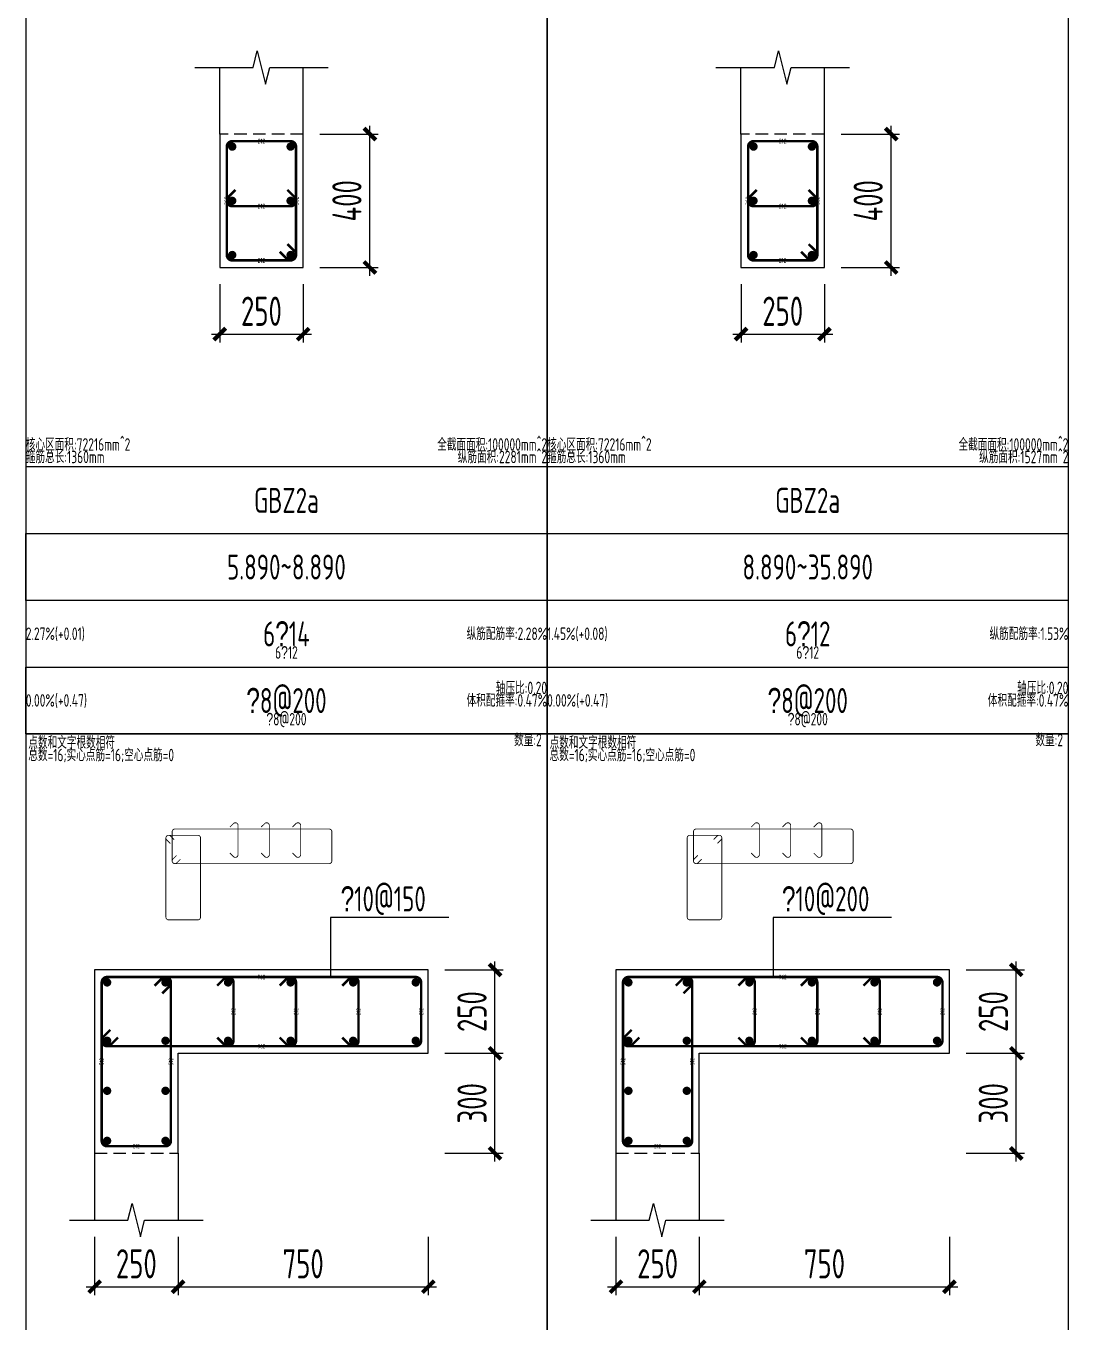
# Model space of a CAD drawing. Extents: x 154268 to 5133249, y -1832900 to 601179.
# Drawn here: x 565929 to 578424, y 570135 to 585681 of the extents above; entities that cross this region are included whole.
import ezdxf
from ezdxf.enums import TextEntityAlignment as Align

# ---------------------------------------------------------------- set-up
doc = ezdxf.new("R2010")
doc.units = 0
doc.header["$LTSCALE"] = 1000
doc.linetypes.add('DASHED', pattern=[0.75, 0.5, -0.25])
for name, color, linetype in [('TAB', 7, 'Continuous'), ('TAB_TEXT', 7, 'Continuous'), ('THIN', 7, 'Continuous'), ('WALL_DE', 7, 'Continuous'), ('WCOL_DE', 7, 'Continuous'), ('WCOL_DE_DIM', 3, 'Continuous'), ('WCOL_DE_REIND', 1, 'Continuous'), ('WCOL_DE_REINL', 1, 'Continuous'), ('墙单独标注', 1, 'Continuous')]:
    doc.layers.add(name, color=color, linetype=linetype)
for name, color, linetype, plot in [('墙柱归并数量', 8, 'Continuous', False), ('墙柱箍筋长度', 3, 'Continuous', False), ('墙柱配筋校核数据', 34, 'Continuous', False)]:
    doc.layers.add(name, color=color, linetype=linetype, plot=plot)
doc.styles.add('TSSD_Dimension', font='tssdeng.shx', dxfattribs={"width": 0.7, "bigfont": 'Hztxt.shx'})
doc.styles.add('TSSD_Label', font='tssdeng.shx', dxfattribs={"width": 0.7, "bigfont": 'hztxt.shx'})
doc.styles.add('tssd_rein', font='tssdeng.shx', dxfattribs={"width": 0.7, "bigfont": 'hztxt.shx'})
doc.dimstyles.new('TSSD_25_100_WCOLU_DIM', dxfattribs={"dimtxt": 350, "dimasz": 100, "dimexe": 100, "dimexo": 200, "dimgap": 100, "dimtad": 1, "dimdec": 0, "dimlfac": 0.25, "dimzin": 0, "dimdsep": 46, "dimtxsty": 'TSSD_Dimension', "dimblk": 'ARCHTICK', "dimcen": 0, "dimdle": 100, "dimclrt": 7, "dimadec": 0, "dimazin": 0, "dimtfac": 1, "dimtdec": 0, "dimtix": 1, "dimtmove": 2, "dimatfit": 3, "dimfxl": 1, "dimtolj": 1, "dimtzin": 0, "dimarcsym": 0})

# ---------------------------------------------------------------- blocks, each defined once
blk = doc.blocks.new('_ArchTick')
at = {"color": 0, "linetype": 'ByBlock', "const_width": 0.5}
blk.add_lwpolyline([(-0.71, -0.71), (0.71, 0.71)], dxfattribs=at)
blk = doc.blocks.new('*D3368')
at = {"layer": 'Defpoints', "color": 0, "transparency": 16777216}
for p in [(569253, 584384), (570053, 584384), (569253, 582784)]:
    blk.add_point(p, dxfattribs=at)
at = {"layer": 'WCOL_DE_DIM', "color": 0, "lineweight": -2, "transparency": 16777216}
for p, q in [((570053, 582684), (570053, 584484)), ((569453, 584384), (570153, 584384)), ((569453, 582784), (570153, 582784))]:
    blk.add_line(p, q, dxfattribs=at)
at = {"layer": 'WCOL_DE_DIM', "color": 0, "lineweight": -2, "transparency": 16777216, "xscale": 100, "yscale": 100, "zscale": 100}
for p, rotation in [((570053, 584384), 90), ((570053, 582784), 270)]:
    blk.add_blockref('_ArchTick', p, dxfattribs=dict(at, rotation=rotation))
at = {"layer": 'WCOL_DE_DIM', "color": 7, "transparency": 16777216, "insert": (569778, 583584), "char_height": 350, "attachment_point": 5, "rotation": 90, "style": 'TSSD_Dimension'}
blk.add_mtext('\\A1;400', dxfattribs=at)
blk = doc.blocks.new('*D3369')
at = {"layer": 'Defpoints', "color": 0, "transparency": 16777216}
for p in [(568253, 582784), (569253, 582784), (569253, 581984)]:
    blk.add_point(p, dxfattribs=at)
at = {"layer": 'WCOL_DE_DIM', "color": 0, "lineweight": -2, "transparency": 16777216}
for p, q in [((568253, 582584), (568253, 581884)), ((569253, 582584), (569253, 581884)), ((568153, 581984), (569353, 581984))]:
    blk.add_line(p, q, dxfattribs=at)
at = {"layer": 'WCOL_DE_DIM', "color": 0, "lineweight": -2, "transparency": 16777216, "xscale": 100, "yscale": 100, "zscale": 100, "rotation": 180}
blk.add_blockref('_ArchTick', (568253, 581984), dxfattribs=at)
at = {"layer": 'WCOL_DE_DIM', "color": 0, "lineweight": -2, "transparency": 16777216, "xscale": 100, "yscale": 100, "zscale": 100}
blk.add_blockref('_ArchTick', (569253, 581984), dxfattribs=at)
at = {"layer": 'WCOL_DE_DIM', "color": 7, "transparency": 16777216, "insert": (568753, 582259), "char_height": 350, "attachment_point": 5, "style": 'TSSD_Dimension'}
blk.add_mtext('\\A1;250', dxfattribs=at)
blk = doc.blocks.new('*D3378')
at = {"layer": 'Defpoints', "color": 0, "transparency": 16777216}
for p in [(577003, 573359), (577803, 573359), (577003, 572159)]:
    blk.add_point(p, dxfattribs=at)
at = {"layer": 'WCOL_DE_DIM', "color": 0, "lineweight": -2, "transparency": 16777216}
for p, q in [((577203, 573359), (577903, 573359)), ((577803, 572059), (577803, 573459)), ((577203, 572159), (577903, 572159))]:
    blk.add_line(p, q, dxfattribs=at)
at = {"layer": 'WCOL_DE_DIM', "color": 0, "lineweight": -2, "transparency": 16777216, "xscale": 100, "yscale": 100, "zscale": 100}
for p, rotation in [((577803, 573359), 90), ((577803, 572159), 270)]:
    blk.add_blockref('_ArchTick', p, dxfattribs=dict(at, rotation=rotation))
at = {"layer": 'WCOL_DE_DIM', "color": 7, "transparency": 16777216, "insert": (577528, 572759), "char_height": 350, "attachment_point": 5, "rotation": 90, "style": 'TSSD_Dimension'}
blk.add_mtext('\\A1;300', dxfattribs=at)
blk = doc.blocks.new('*D3379')
at = {"layer": 'Defpoints', "color": 0, "transparency": 16777216}
for p in [(577003, 574359), (577803, 574359), (577003, 573359)]:
    blk.add_point(p, dxfattribs=at)
at = {"layer": 'WCOL_DE_DIM', "color": 0, "lineweight": -2, "transparency": 16777216}
for p, q in [((577803, 573259), (577803, 574459)), ((577203, 574359), (577903, 574359)), ((577203, 573359), (577903, 573359))]:
    blk.add_line(p, q, dxfattribs=at)
at = {"layer": 'WCOL_DE_DIM', "color": 0, "lineweight": -2, "transparency": 16777216, "xscale": 100, "yscale": 100, "zscale": 100}
for p, rotation in [((577803, 574359), 90), ((577803, 573359), 270)]:
    blk.add_blockref('_ArchTick', p, dxfattribs=dict(at, rotation=rotation))
at = {"layer": 'WCOL_DE_DIM', "color": 7, "transparency": 16777216, "insert": (577528, 573859), "char_height": 350, "attachment_point": 5, "rotation": 90, "style": 'TSSD_Dimension'}
blk.add_mtext('\\A1;250', dxfattribs=at)
blk = doc.blocks.new('*D3380')
at = {"layer": 'Defpoints', "color": 0, "transparency": 16777216}
for p in [(573003, 571359), (574003, 571359), (574003, 570559)]:
    blk.add_point(p, dxfattribs=at)
at = {"layer": 'WCOL_DE_DIM', "color": 0, "lineweight": -2, "transparency": 16777216}
for p, q in [((573003, 571159), (573003, 570459)), ((574003, 571159), (574003, 570459)), ((572903, 570559), (574103, 570559))]:
    blk.add_line(p, q, dxfattribs=at)
at = {"layer": 'WCOL_DE_DIM', "color": 0, "lineweight": -2, "transparency": 16777216, "xscale": 100, "yscale": 100, "zscale": 100, "rotation": 180}
blk.add_blockref('_ArchTick', (573003, 570559), dxfattribs=at)
at = {"layer": 'WCOL_DE_DIM', "color": 0, "lineweight": -2, "transparency": 16777216, "xscale": 100, "yscale": 100, "zscale": 100}
blk.add_blockref('_ArchTick', (574003, 570559), dxfattribs=at)
at = {"layer": 'WCOL_DE_DIM', "color": 7, "transparency": 16777216, "insert": (573503, 570834), "char_height": 350, "attachment_point": 5, "style": 'TSSD_Dimension'}
blk.add_mtext('\\A1;250', dxfattribs=at)
blk = doc.blocks.new('*D3381')
at = {"layer": 'Defpoints', "color": 0, "transparency": 16777216}
for p in [(574003, 571359), (577003, 571359), (577003, 570559)]:
    blk.add_point(p, dxfattribs=at)
at = {"layer": 'WCOL_DE_DIM', "color": 0, "lineweight": -2, "transparency": 16777216}
for p, q in [((574003, 571159), (574003, 570459)), ((577003, 571159), (577003, 570459)), ((573903, 570559), (577103, 570559))]:
    blk.add_line(p, q, dxfattribs=at)
at = {"layer": 'WCOL_DE_DIM', "color": 0, "lineweight": -2, "transparency": 16777216, "xscale": 100, "yscale": 100, "zscale": 100, "rotation": 180}
blk.add_blockref('_ArchTick', (574003, 570559), dxfattribs=at)
at = {"layer": 'WCOL_DE_DIM', "color": 0, "lineweight": -2, "transparency": 16777216, "xscale": 100, "yscale": 100, "zscale": 100}
blk.add_blockref('_ArchTick', (577003, 570559), dxfattribs=at)
at = {"layer": 'WCOL_DE_DIM', "color": 7, "transparency": 16777216, "insert": (575503, 570834), "char_height": 350, "attachment_point": 5, "style": 'TSSD_Dimension'}
blk.add_mtext('\\A1;750', dxfattribs=at)
blk = doc.blocks.new('*D3404')
at = {"layer": 'Defpoints', "color": 0, "transparency": 16777216}
for p in [(575503, 584384), (576303, 584384), (575503, 582784)]:
    blk.add_point(p, dxfattribs=at)
at = {"layer": 'WCOL_DE_DIM', "color": 0, "lineweight": -2, "transparency": 16777216}
for p, q in [((576303, 582684), (576303, 584484)), ((575703, 584384), (576403, 584384)), ((575703, 582784), (576403, 582784))]:
    blk.add_line(p, q, dxfattribs=at)
at = {"layer": 'WCOL_DE_DIM', "color": 0, "lineweight": -2, "transparency": 16777216, "xscale": 100, "yscale": 100, "zscale": 100}
for p, rotation in [((576303, 584384), 90), ((576303, 582784), 270)]:
    blk.add_blockref('_ArchTick', p, dxfattribs=dict(at, rotation=rotation))
at = {"layer": 'WCOL_DE_DIM', "color": 7, "transparency": 16777216, "insert": (576028, 583584), "char_height": 350, "attachment_point": 5, "rotation": 90, "style": 'TSSD_Dimension'}
blk.add_mtext('\\A1;400', dxfattribs=at)
blk = doc.blocks.new('*D3405')
at = {"layer": 'Defpoints', "color": 0, "transparency": 16777216}
for p in [(574503, 582784), (575503, 582784), (575503, 581984)]:
    blk.add_point(p, dxfattribs=at)
at = {"layer": 'WCOL_DE_DIM', "color": 0, "lineweight": -2, "transparency": 16777216}
for p, q in [((574503, 582584), (574503, 581884)), ((575503, 582584), (575503, 581884)), ((574403, 581984), (575603, 581984))]:
    blk.add_line(p, q, dxfattribs=at)
at = {"layer": 'WCOL_DE_DIM', "color": 0, "lineweight": -2, "transparency": 16777216, "xscale": 100, "yscale": 100, "zscale": 100, "rotation": 180}
blk.add_blockref('_ArchTick', (574503, 581984), dxfattribs=at)
at = {"layer": 'WCOL_DE_DIM', "color": 0, "lineweight": -2, "transparency": 16777216, "xscale": 100, "yscale": 100, "zscale": 100}
blk.add_blockref('_ArchTick', (575503, 581984), dxfattribs=at)
at = {"layer": 'WCOL_DE_DIM', "color": 7, "transparency": 16777216, "insert": (575003, 582259), "char_height": 350, "attachment_point": 5, "style": 'TSSD_Dimension'}
blk.add_mtext('\\A1;250', dxfattribs=at)
blk = doc.blocks.new('*D5151')
at = {"layer": 'Defpoints', "color": 0, "transparency": 16777216}
for p in [(570753, 573359), (571553, 573359), (570753, 572159)]:
    blk.add_point(p, dxfattribs=at)
at = {"layer": 'WCOL_DE_DIM', "color": 0, "lineweight": -2, "transparency": 16777216}
for p, q in [((570953, 573359), (571653, 573359)), ((571553, 572059), (571553, 573459)), ((570953, 572159), (571653, 572159))]:
    blk.add_line(p, q, dxfattribs=at)
at = {"layer": 'WCOL_DE_DIM', "color": 0, "lineweight": -2, "transparency": 16777216, "xscale": 100, "yscale": 100, "zscale": 100}
for p, rotation in [((571553, 573359), 90), ((571553, 572159), 270)]:
    blk.add_blockref('_ArchTick', p, dxfattribs=dict(at, rotation=rotation))
at = {"layer": 'WCOL_DE_DIM', "color": 7, "transparency": 16777216, "insert": (571278, 572759), "char_height": 350, "attachment_point": 5, "rotation": 90, "style": 'TSSD_Dimension'}
blk.add_mtext('\\A1;300', dxfattribs=at)
blk = doc.blocks.new('*D5152')
at = {"layer": 'Defpoints', "color": 0, "transparency": 16777216}
for p in [(570753, 574359), (571553, 574359), (570753, 573359)]:
    blk.add_point(p, dxfattribs=at)
at = {"layer": 'WCOL_DE_DIM', "color": 0, "lineweight": -2, "transparency": 16777216}
for p, q in [((571553, 573259), (571553, 574459)), ((570953, 574359), (571653, 574359)), ((570953, 573359), (571653, 573359))]:
    blk.add_line(p, q, dxfattribs=at)
at = {"layer": 'WCOL_DE_DIM', "color": 0, "lineweight": -2, "transparency": 16777216, "xscale": 100, "yscale": 100, "zscale": 100}
for p, rotation in [((571553, 574359), 90), ((571553, 573359), 270)]:
    blk.add_blockref('_ArchTick', p, dxfattribs=dict(at, rotation=rotation))
at = {"layer": 'WCOL_DE_DIM', "color": 7, "transparency": 16777216, "insert": (571278, 573859), "char_height": 350, "attachment_point": 5, "rotation": 90, "style": 'TSSD_Dimension'}
blk.add_mtext('\\A1;250', dxfattribs=at)
blk = doc.blocks.new('*D5153')
at = {"layer": 'Defpoints', "color": 0, "transparency": 16777216}
for p in [(566753, 571359), (567753, 571359), (567753, 570559)]:
    blk.add_point(p, dxfattribs=at)
at = {"layer": 'WCOL_DE_DIM', "color": 0, "lineweight": -2, "transparency": 16777216}
for p, q in [((566753, 571159), (566753, 570459)), ((567753, 571159), (567753, 570459)), ((566653, 570559), (567853, 570559))]:
    blk.add_line(p, q, dxfattribs=at)
at = {"layer": 'WCOL_DE_DIM', "color": 0, "lineweight": -2, "transparency": 16777216, "xscale": 100, "yscale": 100, "zscale": 100, "rotation": 180}
blk.add_blockref('_ArchTick', (566753, 570559), dxfattribs=at)
at = {"layer": 'WCOL_DE_DIM', "color": 0, "lineweight": -2, "transparency": 16777216, "xscale": 100, "yscale": 100, "zscale": 100}
blk.add_blockref('_ArchTick', (567753, 570559), dxfattribs=at)
at = {"layer": 'WCOL_DE_DIM', "color": 7, "transparency": 16777216, "insert": (567253, 570834), "char_height": 350, "attachment_point": 5, "style": 'TSSD_Dimension'}
blk.add_mtext('\\A1;250', dxfattribs=at)
blk = doc.blocks.new('*D5154')
at = {"layer": 'Defpoints', "color": 0, "transparency": 16777216}
for p in [(567753, 571359), (570753, 571359), (570753, 570559)]:
    blk.add_point(p, dxfattribs=at)
at = {"layer": 'WCOL_DE_DIM', "color": 0, "lineweight": -2, "transparency": 16777216}
for p, q in [((567753, 571159), (567753, 570459)), ((570753, 571159), (570753, 570459)), ((567653, 570559), (570853, 570559))]:
    blk.add_line(p, q, dxfattribs=at)
at = {"layer": 'WCOL_DE_DIM', "color": 0, "lineweight": -2, "transparency": 16777216, "xscale": 100, "yscale": 100, "zscale": 100, "rotation": 180}
blk.add_blockref('_ArchTick', (567753, 570559), dxfattribs=at)
at = {"layer": 'WCOL_DE_DIM', "color": 0, "lineweight": -2, "transparency": 16777216, "xscale": 100, "yscale": 100, "zscale": 100}
blk.add_blockref('_ArchTick', (570753, 570559), dxfattribs=at)
at = {"layer": 'WCOL_DE_DIM', "color": 7, "transparency": 16777216, "insert": (569253, 570834), "char_height": 350, "attachment_point": 5, "style": 'TSSD_Dimension'}
blk.add_mtext('\\A1;750', dxfattribs=at)

msp = doc.modelspace()

# ---------------------------------------------------------------- linework, layer by layer
at = {"layer": 'TAB'}
for points in [[(565927.7, 577191.3), (572177.7, 577191.3), (572177.7, 588191.3), (565927.7, 588191.3), (565927.7, 577191.3), (565927.7, 577991.3), (572177.7, 577991.3), (572177.7, 578791.3), (565927.7, 578791.3), (565927.7, 579591.3), (572177.7, 579591.3), (572177.7, 580391.3), (565927.7, 580391.3)], [(572177.7, 577191.3), (578427.7, 577191.3), (578427.7, 588191.3), (572177.7, 588191.3), (572177.7, 577191.3), (572177.7, 577991.3), (578427.7, 577991.3), (578427.7, 578791.3), (572177.7, 578791.3), (572177.7, 579591.3), (578427.7, 579591.3), (578427.7, 580391.3), (572177.7, 580391.3)], [(565927.7, 566191.3), (572177.7, 566191.3), (572177.7, 577191.3), (565927.7, 577191.3), (565927.7, 566191.3), (565927.7, 566991.3), (572177.7, 566991.3), (572177.7, 567791.3), (565927.7, 567791.3), (565927.7, 568591.3), (572177.7, 568591.3), (572177.7, 569391.3), (565927.7, 569391.3)], [(572177.7, 566191.3), (578427.7, 566191.3), (578427.7, 577191.3), (572177.7, 577191.3), (572177.7, 566191.3), (572177.7, 566991.3), (578427.7, 566991.3), (578427.7, 567791.3), (572177.7, 567791.3), (572177.7, 568591.3), (578427.7, 568591.3), (578427.7, 569391.3), (572177.7, 569391.3)]]:
    msp.add_lwpolyline(points, dxfattribs=at)
at = {"layer": 'THIN'}
for points in [[(567952.7, 585183.8), (568652.7, 585183.8), (568702.7, 585383.8), (568802.7, 584983.8), (568852.7, 585183.8), (569552.7, 585183.8)], [(574202.7, 585183.8), (574902.7, 585183.8), (574952.7, 585383.8), (575052.7, 584983.8), (575102.7, 585183.8), (575802.7, 585183.8)], [(566452.7, 571358.8), (567152.7, 571358.8), (567202.7, 571558.8), (567302.7, 571158.8), (567352.7, 571358.8), (568052.7, 571358.8)], [(572702.7, 571358.8), (573402.7, 571358.8), (573452.7, 571558.8), (573552.7, 571158.8), (573602.7, 571358.8), (574302.7, 571358.8)]]:
    msp.add_lwpolyline(points, dxfattribs=at)
at = {"layer": 'WALL_DE'}
for p, q in [((568252.7, 584383.8), (568252.7, 585183.8)), ((569252.7, 584383.8), (569252.7, 585183.8)), ((574502.7, 584383.8), (574502.7, 585183.8)), ((575502.7, 584383.8), (575502.7, 585183.8)), ((568252.7, 584383.8), (568252.7, 582783.8)), ((569252.7, 582783.8), (569252.7, 584383.8)), ((574502.7, 584383.8), (574502.7, 582783.8)), ((575502.7, 582783.8), (575502.7, 584383.8)), ((568252.7, 582783.8), (569252.7, 582783.8)), ((574502.7, 582783.8), (575502.7, 582783.8)), ((570752.7, 574358.8), (566752.7, 574358.8)), ((566752.7, 574358.8), (566752.7, 572158.8)), ((570752.7, 573358.8), (570752.7, 574358.8)), ((577002.7, 574358.8), (573002.7, 574358.8)), ((573002.7, 574358.8), (573002.7, 572158.8)), ((577002.7, 573358.8), (577002.7, 574358.8)), ((567752.7, 572158.8), (567752.7, 573358.8)), ((567752.7, 573358.8), (570752.7, 573358.8)), ((574002.7, 572158.8), (574002.7, 573358.8)), ((574002.7, 573358.8), (577002.7, 573358.8)), ((566752.7, 572158.8), (566752.7, 571358.8)), ((567752.7, 572158.8), (567752.7, 571358.8)), ((573002.7, 572158.8), (573002.7, 571358.8)), ((574002.7, 572158.8), (574002.7, 571358.8))]:
    msp.add_line(p, q, dxfattribs=at)
at = {"layer": 'WCOL_DE', "linetype": 'DASHED', "ltscale": 0.3}
for points in [[(568252.7, 584383.8), (568252.7, 582783.8), (569252.7, 582783.8), (569252.7, 584383.8)], [(574502.7, 584383.8), (574502.7, 582783.8), (575502.7, 582783.8), (575502.7, 584383.8)], [(566752.7, 572158.8), (567752.7, 572158.8), (567752.7, 573358.8), (570752.7, 573358.8), (570752.7, 574358.8), (566752.7, 574358.8)], [(573002.7, 572158.8), (574002.7, 572158.8), (574002.7, 573358.8), (577002.7, 573358.8), (577002.7, 574358.8), (573002.7, 574358.8)]]:
    msp.add_lwpolyline(points, close=True, dxfattribs=at)
at = {"layer": 'WCOL_DE_REIND', "const_width": 50}
for points in [[(568402.7, 584208.8, 1), (568402.7, 584258.8, 1), (568402.7, 584208.8, 1)], [(569102.7, 584208.8, 1), (569102.7, 584258.8, 1), (569102.7, 584208.8, 1)], [(574652.7, 584208.8, 1), (574652.7, 584258.8, 1), (574652.7, 584208.8, 1)], [(575352.7, 584208.8, 1), (575352.7, 584258.8, 1), (575352.7, 584208.8, 1)], [(568402.7, 583558.8, 1), (568402.7, 583608.8, 1), (568402.7, 583558.8, 1)], [(569102.7, 583558.8, 1), (569102.7, 583608.8, 1), (569102.7, 583558.8, 1)], [(574652.7, 583558.8, 1), (574652.7, 583608.8, 1), (574652.7, 583558.8, 1)], [(575352.7, 583558.8, 1), (575352.7, 583608.8, 1), (575352.7, 583558.8, 1)], [(568402.7, 582908.8, 1), (568402.7, 582958.8, 1), (568402.7, 582908.8, 1)], [(569102.7, 582908.8, 1), (569102.7, 582958.8, 1), (569102.7, 582908.8, 1)], [(574652.7, 582908.8, 1), (574652.7, 582958.8, 1), (574652.7, 582908.8, 1)], [(575352.7, 582908.8, 1), (575352.7, 582958.8, 1), (575352.7, 582908.8, 1)], [(566902.7, 574183.8, 1), (566902.7, 574233.8, 1), (566902.7, 574183.8, 1)], [(567602.7, 574183.8, 1), (567602.7, 574233.8, 1), (567602.7, 574183.8, 1)], [(568352.7, 574183.8, 1), (568352.7, 574233.8, 1), (568352.7, 574183.8, 1)], [(569102.7, 574183.8, 1), (569102.7, 574233.8, 1), (569102.7, 574183.8, 1)], [(569852.7, 574183.8, 1), (569852.7, 574233.8, 1), (569852.7, 574183.8, 1)], [(570602.7, 574183.8, 1), (570602.7, 574233.8, 1), (570602.7, 574183.8, 1)], [(573152.7, 574183.8, 1), (573152.7, 574233.8, 1), (573152.7, 574183.8, 1)], [(573852.7, 574183.8, 1), (573852.7, 574233.8, 1), (573852.7, 574183.8, 1)], [(574602.7, 574183.8, 1), (574602.7, 574233.8, 1), (574602.7, 574183.8, 1)], [(575352.7, 574183.8, 1), (575352.7, 574233.8, 1), (575352.7, 574183.8, 1)], [(576102.7, 574183.8, 1), (576102.7, 574233.8, 1), (576102.7, 574183.8, 1)], [(576852.7, 574183.8, 1), (576852.7, 574233.8, 1), (576852.7, 574183.8, 1)], [(566902.7, 573483.8, 1), (566902.7, 573533.8, 1), (566902.7, 573483.8, 1)], [(567602.7, 573483.8, 1), (567602.7, 573533.8, 1), (567602.7, 573483.8, 1)], [(568352.7, 573483.8, 1), (568352.7, 573533.8, 1), (568352.7, 573483.8, 1)], [(569102.7, 573483.8, 1), (569102.7, 573533.8, 1), (569102.7, 573483.8, 1)], [(569852.7, 573483.8, 1), (569852.7, 573533.8, 1), (569852.7, 573483.8, 1)], [(570602.7, 573483.8, 1), (570602.7, 573533.8, 1), (570602.7, 573483.8, 1)], [(573152.7, 573483.8, 1), (573152.7, 573533.8, 1), (573152.7, 573483.8, 1)], [(573852.7, 573483.8, 1), (573852.7, 573533.8, 1), (573852.7, 573483.8, 1)], [(574602.7, 573483.8, 1), (574602.7, 573533.8, 1), (574602.7, 573483.8, 1)], [(575352.7, 573483.8, 1), (575352.7, 573533.8, 1), (575352.7, 573483.8, 1)], [(576102.7, 573483.8, 1), (576102.7, 573533.8, 1), (576102.7, 573483.8, 1)], [(576852.7, 573483.8, 1), (576852.7, 573533.8, 1), (576852.7, 573483.8, 1)], [(566902.7, 572883.8, 1), (566902.7, 572933.8, 1), (566902.7, 572883.8, 1)], [(567602.7, 572883.8, 1), (567602.7, 572933.8, 1), (567602.7, 572883.8, 1)], [(573152.7, 572883.8, 1), (573152.7, 572933.8, 1), (573152.7, 572883.8, 1)], [(573852.7, 572883.8, 1), (573852.7, 572933.8, 1), (573852.7, 572883.8, 1)], [(566902.7, 572283.8, 1), (566902.7, 572333.8, 1), (566902.7, 572283.8, 1)], [(567602.7, 572283.8, 1), (567602.7, 572333.8, 1), (567602.7, 572283.8, 1)], [(573152.7, 572283.8, 1), (573152.7, 572333.8, 1), (573152.7, 572283.8, 1)], [(573852.7, 572283.8, 1), (573852.7, 572333.8, 1), (573852.7, 572283.8, 1)]]:
    msp.add_lwpolyline(points, format="xyb", dxfattribs=at)
at = {"layer": 'WCOL_DE_REINL'}
for points, const_width in [([(569063.8, 583064.6), (569148.7, 582979.8, -0.6681786), (569102.7, 582868.8), (568402.7, 582868.8, -0.4142136), (568337.7, 582933.8), (568337.7, 584233.8, -0.4142136), (568402.7, 584298.8), (569102.7, 584298.8, -0.4142136), (569167.7, 584233.8), (569167.7, 582933.8, -0.6681786), (569056.7, 582887.9), (568971.9, 582972.7)], 30), ([(575313.8, 583064.6), (575398.7, 582979.8, -0.6681786), (575352.7, 582868.8), (574652.7, 582868.8, -0.4142136), (574587.7, 582933.8), (574587.7, 584233.8, -0.4142136), (574652.7, 584298.8), (575352.7, 584298.8, -0.4142136), (575417.7, 584233.8), (575417.7, 582933.8, -0.6681786), (575306.7, 582887.9), (575221.9, 582972.7)], 30), ([(567780.6, 575685.8), (567738.2, 575643.3, -0.6681786), (567682.7, 575666.3), (567682.7, 576016.3, -0.4142136), (567715.2, 576048.8), (569565.2, 576048.8, -0.4142136), (569597.7, 576016.3), (569597.7, 575666.3, -0.4142136), (569565.2, 575633.8), (567715.2, 575633.8, -0.6681786), (567692.2, 575689.3), (567734.6, 575731.7)], 10), ([(568374.8, 575760.8), (568417.2, 575718.3, 0.6681786), (568472.7, 575741.3), (568472.7, 576091.3, 0.6681786), (568417.2, 576114.3), (568374.8, 576071.9)], 10), ([(568749.8, 575760.8), (568792.2, 575718.3, 0.6681786), (568847.7, 575741.3), (568847.7, 576091.3, 0.6681786), (568792.2, 576114.3), (568749.8, 576071.9)], 10), ([(569124.8, 575760.8), (569167.2, 575718.3, 0.6681786), (569222.7, 575741.3), (569222.7, 576091.3, 0.6681786), (569167.2, 576114.3), (569124.8, 576071.9)], 10), ([(574030.6, 575685.8), (573988.2, 575643.3, -0.6681786), (573932.7, 575666.3), (573932.7, 576016.3, -0.4142136), (573965.2, 576048.8), (575815.2, 576048.8, -0.4142136), (575847.7, 576016.3), (575847.7, 575666.3, -0.4142136), (575815.2, 575633.8), (573965.2, 575633.8, -0.6681786), (573942.2, 575689.3), (573984.6, 575731.7)], 10), ([(574624.8, 575760.8), (574667.2, 575718.3, 0.6681786), (574722.7, 575741.3), (574722.7, 576091.3, 0.6681786), (574667.2, 576114.3), (574624.8, 576071.9)], 10), ([(574999.8, 575760.8), (575042.2, 575718.3, 0.6681786), (575097.7, 575741.3), (575097.7, 576091.3, 0.6681786), (575042.2, 576114.3), (574999.8, 576071.9)], 10), ([(575374.8, 575760.8), (575417.2, 575718.3, 0.6681786), (575472.7, 575741.3), (575472.7, 576091.3, 0.6681786), (575417.2, 576114.3), (575374.8, 576071.9)], 10), ([(567659.6, 575875.9), (567617.2, 575918.3, -0.6681786), (567640.2, 575973.8), (567990.2, 575973.8, -0.4142136), (568022.7, 575941.3), (568022.7, 574991.3, -0.4142136), (567990.2, 574958.8), (567640.2, 574958.8, -0.4142136), (567607.7, 574991.3), (567607.7, 575941.3, -0.6681786), (567663.2, 575964.3), (567705.6, 575921.9)], 10), ([(574174.8, 575921.9), (574217.2, 575964.3, -0.6681786), (574272.7, 575941.3), (574272.7, 574991.3, -0.4142136), (574240.2, 574958.8), (573890.2, 574958.8, -0.4142136), (573857.7, 574991.3), (573857.7, 575941.3, -0.4142136), (573890.2, 575973.8), (574240.2, 575973.8, -0.6681786), (574263.2, 575918.3), (574220.8, 575875.9)], 10), ([(567033.5, 573547.7), (566948.7, 573462.9, -0.6681786), (566837.7, 573508.8), (566837.7, 574208.8, -0.4142136), (566902.7, 574273.8), (570602.7, 574273.8, -0.4142136), (570667.7, 574208.8), (570667.7, 573508.8, -0.4142136), (570602.7, 573443.8), (566902.7, 573443.8, -0.6681786), (566856.7, 573554.8), (566941.6, 573639.6)], 30), ([(567471.9, 574169.9), (567556.7, 574254.8, -0.6681786), (567667.7, 574208.8), (567667.7, 572308.8, -0.4142136), (567602.7, 572243.8), (566902.7, 572243.8, -0.4142136), (566837.7, 572308.8), (566837.7, 574208.8, -0.4142136), (566902.7, 574273.8), (567602.7, 574273.8, -0.6681786), (567648.7, 574162.9), (567563.8, 574078)], 30), ([(573283.5, 573547.7), (573198.7, 573462.9, -0.6681786), (573087.7, 573508.8), (573087.7, 574208.8, -0.4142136), (573152.7, 574273.8), (576852.7, 574273.8, -0.4142136), (576917.7, 574208.8), (576917.7, 573508.8, -0.4142136), (576852.7, 573443.8), (573152.7, 573443.8, -0.6681786), (573106.7, 573554.8), (573191.6, 573639.6)], 30), ([(573721.9, 574169.9), (573806.7, 574254.8, -0.6681786), (573917.7, 574208.8), (573917.7, 572308.8, -0.4142136), (573852.7, 572243.8), (573152.7, 572243.8, -0.4142136), (573087.7, 572308.8), (573087.7, 574208.8, -0.4142136), (573152.7, 574273.8), (573852.7, 574273.8, -0.6681786), (573898.7, 574162.9), (573813.8, 574078)], 30)]:
    msp.add_lwpolyline(points, format="xyb", dxfattribs=dict(at, const_width=const_width))
at = {"layer": 'WCOL_DE_REINL', "color": 6, "const_width": 30}
for points in [[(568441.6, 583714.6), (568356.7, 583629.8, 0.6681786), (568402.7, 583518.8), (569102.7, 583518.8, 0.6681786), (569148.7, 583629.8), (569063.8, 583714.6)], [(574691.6, 583714.6), (574606.7, 583629.8, 0.6681786), (574652.7, 583518.8), (575352.7, 583518.8, 0.6681786), (575398.7, 583629.8), (575313.8, 583714.6)], [(568221.9, 573547.7), (568306.7, 573462.9, 0.6681786), (568417.7, 573508.8), (568417.7, 574208.8, 0.6681786), (568306.7, 574254.8), (568221.9, 574169.9)], [(568971.9, 573547.7), (569056.7, 573462.9, 0.6681786), (569167.7, 573508.8), (569167.7, 574208.8, 0.6681786), (569056.7, 574254.8), (568971.9, 574169.9)], [(569721.9, 573547.7), (569806.7, 573462.9, 0.6681786), (569917.7, 573508.8), (569917.7, 574208.8, 0.6681786), (569806.7, 574254.8), (569721.9, 574169.9)], [(574471.9, 573547.7), (574556.7, 573462.9, 0.6681786), (574667.7, 573508.8), (574667.7, 574208.8, 0.6681786), (574556.7, 574254.8), (574471.9, 574169.9)], [(575221.9, 573547.7), (575306.7, 573462.9, 0.6681786), (575417.7, 573508.8), (575417.7, 574208.8, 0.6681786), (575306.7, 574254.8), (575221.9, 574169.9)], [(575971.9, 573547.7), (576056.7, 573462.9, 0.6681786), (576167.7, 573508.8), (576167.7, 574208.8, 0.6681786), (576056.7, 574254.8), (575971.9, 574169.9)]]:
    msp.add_lwpolyline(points, format="xyb", dxfattribs=at)
at = {"layer": '墙单独标注'}
for p, q in [((569582.8, 574987.3), (569582.8, 574273.8)), ((574887.7, 574987.3), (574887.7, 574273.8))]:
    msp.add_line(p, q, dxfattribs=at)
for points in [[(571000.9, 574987.3), (569582.8, 574987.3)], [(576305.7, 574987.3), (574887.7, 574987.3)]]:
    msp.add_lwpolyline(points, dxfattribs=at)

# ---------------------------------------------------------------- texts
at = {"layer": 'TAB_TEXT', "style": 'TSSD_Label', "width": 0.7}
for s, p in [('GBZ2a', (569052.7, 579991.3)), ('GBZ2a', (575302.7, 579991.3)), ('5.890~8.890', (569052.7, 579191.3)), ('8.890~35.890', (575302.7, 579191.3)), ('6\ue53214', (569052.7, 578391.3)), ('6\ue53212', (575302.7, 578391.3)), ('\ue5328@200', (569052.7, 577591.3)), ('\ue5328@200', (575302.7, 577591.3))]:
    msp.add_text(s, height=300, dxfattribs=at).set_placement(p, align=Align.MIDDLE)
at = {"layer": '墙单独标注', "style": 'TSSD_Label', "width": 0.7}
for s, p in [('\ue53210@150', (570212.8, 575212.2)), ('\ue53210@200', (575517.7, 575212.2))]:
    msp.add_text(s, height=300, dxfattribs=at).set_placement(p, align=Align.MIDDLE)
at = {"layer": '墙柱归并数量', "style": 'TSSD_Label', "width": 0.7}
for p in [(572177.7, 577191.3), (572177.7, 577191.3), (578427.7, 577191.3)]:
    msp.add_text('数量:2 ', height=150, dxfattribs=at).set_placement(p, align=Align.TOP_RIGHT)
at = {"layer": '墙柱箍筋长度', "width": 0.7}
for s, height, style, p in [('212', 60, 'TSSD_Label', (568752.7, 584298.8)), ('212', 60, 'TSSD_Label', (575002.7, 584298.8)), ('212', 60, 'TSSD_Label', (568752.7, 583518.8)), ('212', 60, 'TSSD_Label', (575002.7, 583518.8)), ('212', 60, 'TSSD_Label', (568752.7, 582868.8)), ('212', 60, 'TSSD_Label', (575002.7, 582868.8)), ('962', 54, 'tssd_rein', (568752.7, 574273.8)), ('962', 54, 'tssd_rein', (575002.7, 574273.8)), ('962', 54, 'tssd_rein', (568752.7, 573443.8)), ('962', 54, 'tssd_rein', (575002.7, 573443.8)), ('212', 54, 'tssd_rein', (567252.7, 572243.8)), ('212', 54, 'tssd_rein', (573502.7, 572243.8))]:
    msp.add_text(s, height=height, dxfattribs=dict(at, style=style)).set_placement(p, align=Align.MIDDLE_CENTER)
for s, height, style, p in [('362', 60, 'TSSD_Label', (568337.7, 583583.8)), ('362', 60, 'TSSD_Label', (569167.7, 583583.8)), ('362', 60, 'TSSD_Label', (574587.7, 583583.8)), ('362', 60, 'TSSD_Label', (575417.7, 583583.8)), ('212', 54, 'tssd_rein', (568417.7, 573858.8)), ('212', 54, 'tssd_rein', (569167.7, 573858.8)), ('212', 54, 'tssd_rein', (569917.7, 573858.8)), ('212', 54, 'tssd_rein', (570667.7, 573858.8)), ('212', 54, 'tssd_rein', (574667.7, 573858.8)), ('212', 54, 'tssd_rein', (575417.7, 573858.8)), ('212', 54, 'tssd_rein', (576167.7, 573858.8)), ('212', 54, 'tssd_rein', (576917.7, 573858.8)), ('512', 54, 'tssd_rein', (566837.7, 573258.8)), ('512', 54, 'tssd_rein', (567667.7, 573258.8)), ('512', 54, 'tssd_rein', (573087.7, 573258.8)), ('512', 54, 'tssd_rein', (573917.7, 573258.8))]:
    msp.add_text(s, height=height, rotation=90, dxfattribs=dict(at, style=style)).set_placement(p, align=Align.MIDDLE_CENTER)
at = {"layer": '墙柱配筋校核数据', "style": 'TSSD_Label', "width": 0.7}
for s, p in [('核心区面积:72216mm^ 2', (565927.7, 580541.3)), ('核心区面积:72216mm^ 2', (572177.7, 580541.3)), ('箍筋总长:1360mm', (565927.7, 580391.3)), ('箍筋总长:1360mm', (572177.7, 580391.3))]:
    msp.add_text(s, height=150, dxfattribs=at).set_placement(p, align=Align.BOTTOM_LEFT)
for s, p in [('全截面面积:100000mm^ 2', (572177.7, 580541.3)), ('全截面面积:100000mm^ 2', (578427.7, 580541.3)), ('纵筋面积:2281mm^ 2', (572177.7, 580391.3)), ('纵筋面积:1527mm^ 2', (578427.7, 580391.3))]:
    msp.add_text(s, height=150, dxfattribs=at).set_placement(p, align=Align.BOTTOM_RIGHT)
at = {"layer": '墙柱配筋校核数据', "width": 0.7}
for s, style, p in [('2.27%(+0.01)', 'TSSD_Label', (565927.7, 578391.3)), ('1.45%(+0.08)', 'TSSD_Label', (572177.7, 578391.3)), ('0.00%(+0.47)', 'TSSD_Label', (565927.7, 577591.3)), ('0.00%(+0.47)', 'TSSD_Label', (572177.7, 577591.3)), ('点数和文字根数相符', 'tssd_rein', (565957.7, 577086.3)), ('点数和文字根数相符', 'tssd_rein', (572207.7, 577086.3)), ('总数=16;实心点筋=16;空心点筋=0', 'tssd_rein', (565957.7, 576936.3)), ('总数=16;实心点筋=16;空心点筋=0', 'tssd_rein', (572207.7, 576936.3))]:
    msp.add_text(s, height=150, dxfattribs=dict(at, style=style)).set_placement(p, align=Align.MIDDLE_LEFT)
at = {"layer": '墙柱配筋校核数据', "style": 'TSSD_Label', "width": 0.7}
for s, p in [('纵筋配筋率:2.28%', (572177.7, 578391.3)), ('纵筋配筋率:1.53%', (578427.7, 578391.3)), ('轴压比:0.20', (572177.7, 577741.3)), ('轴压比:0.20', (578427.7, 577741.3)), ('体积配箍率:0.47%', (572177.7, 577591.3)), ('体积配箍率:0.47%', (578427.7, 577591.3))]:
    msp.add_text(s, height=150, dxfattribs=at).set_placement(p, align=Align.MIDDLE_RIGHT)
for s, p in [('6\ue53212', (569052.7, 578166.3)), ('6\ue53212', (575302.7, 578166.3)), ('\ue5328@200', (569052.7, 577366.3)), ('\ue5328@200', (575302.7, 577366.3))]:
    msp.add_text(s, height=150, dxfattribs=at).set_placement(p, align=Align.MIDDLE_CENTER)

# ---------------------------------------------------------------- dimensions: what is measured, and where the dimension line sits
at = {"layer": 'WCOL_DE_DIM'}
for base, p1, p2, picture, middle in [((570052.7, 584383.8), (569252.7, 582783.8), (569252.7, 584383.8), '*D3368', (569777.7, 583583.8)), ((576302.7, 584383.8), (575502.7, 582783.8), (575502.7, 584383.8), '*D3404', (576027.7, 583583.8)), ((571552.7, 574358.8), (570752.7, 573358.8), (570752.7, 574358.8), '*D5152', (571277.7, 573858.8)), ((577802.7, 574358.8), (577002.7, 573358.8), (577002.7, 574358.8), '*D3379', (577527.7, 573858.8)), ((571552.7, 573358.8), (570752.7, 572158.8), (570752.7, 573358.8), '*D5151', (571277.7, 572758.8)), ((577802.7, 573358.8), (577002.7, 572158.8), (577002.7, 573358.8), '*D3378', (577527.7, 572758.8))]:
    dim = msp.add_linear_dim(base=base, p1=p1, p2=p2, angle=90, dimstyle='TSSD_25_100_WCOLU_DIM', dxfattribs=at)
    dim.commit()
    dim.dimension.update_dxf_attribs({"geometry": picture, "text_midpoint": middle})
for base, p1, p2, picture, middle in [((569252.7, 581983.8), (568252.7, 582783.8), (569252.7, 582783.8), '*D3369', (568752.7, 582258.8)), ((575502.7, 581983.8), (574502.7, 582783.8), (575502.7, 582783.8), '*D3405', (575002.7, 582258.8)), ((567752.7, 570558.8), (566752.7, 571358.8), (567752.7, 571358.8), '*D5153', (567252.7, 570833.8)), ((570752.7, 570558.8), (567752.7, 571358.8), (570752.7, 571358.8), '*D5154', (569252.7, 570833.8)), ((574002.7, 570558.8), (573002.7, 571358.8), (574002.7, 571358.8), '*D3380', (573502.7, 570833.8)), ((577002.7, 570558.8), (574002.7, 571358.8), (577002.7, 571358.8), '*D3381', (575502.7, 570833.8))]:
    dim = msp.add_linear_dim(base=base, p1=p1, p2=p2, dimstyle='TSSD_25_100_WCOLU_DIM', dxfattribs=at)
    dim.commit()
    dim.dimension.update_dxf_attribs({"geometry": picture, "text_midpoint": middle})

doc.saveas('drawing.dxf')
